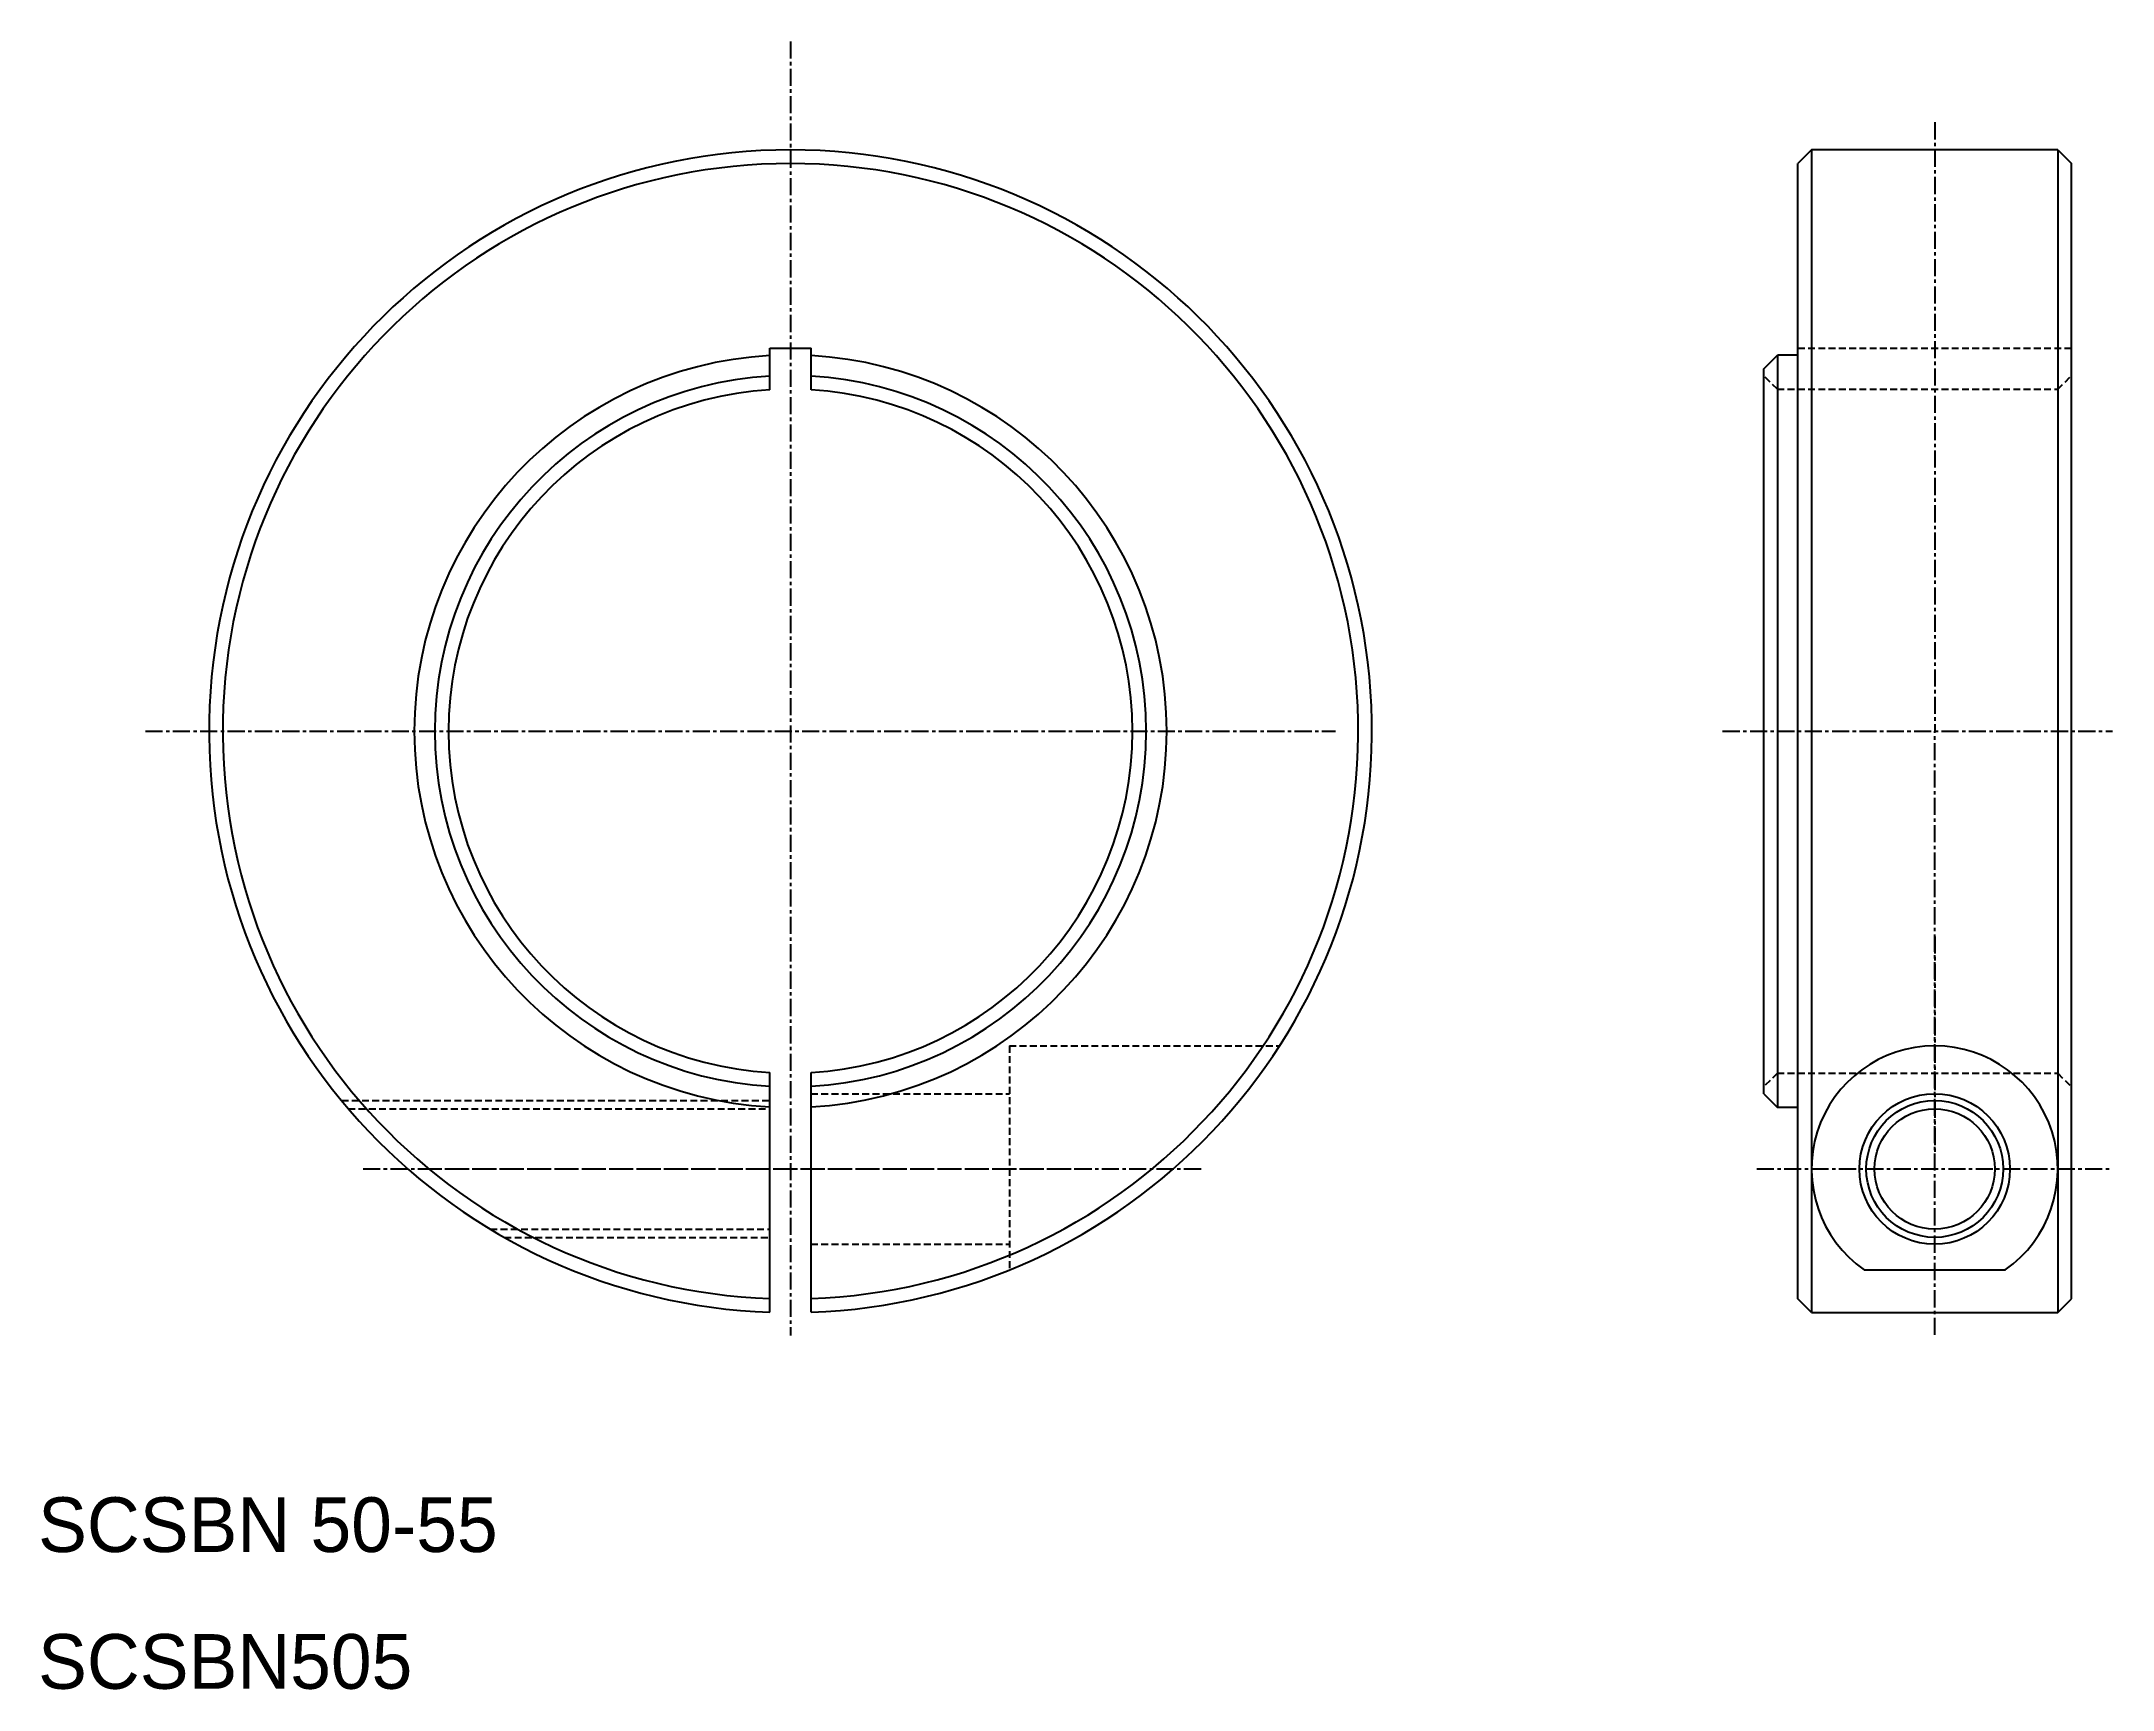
# Model space of a CAD drawing. Extents: x 10 to 162, y 10 to 130.
import ezdxf

# ---------------------------------------------------------------- set-up
doc = ezdxf.new("R2010")
doc.units = 0
doc.linetypes.add('CENTER', pattern=[2, 1.25, -0.25, 0.25, -0.25])
doc.linetypes.add('DASHED', pattern=[0.75, 0.5, -0.25])
doc.layers.get('0').update_dxf_attribs({"linetype": 'CONTINUOUS'})
doc.layers.add('CENTER', color=1, linetype='CENTER')

msp = doc.modelspace()

# ---------------------------------------------------------------- linework, layer by layer
at = {"color": 7, "linetype": 'CONTINUOUS'}
for p, q in [((139.64, 122.5), (138.64, 121.5)), ((138.64, 38.5), (138.64, 121.5)), ((139.64, 122.5), (139.64, 37.5)), ((157.64, 122.5), (139.64, 122.5)), ((157.64, 122.5), (157.64, 37.5)), ((157.64, 122.5), (158.64, 121.5)), ((158.64, 38.5), (158.64, 121.5)), ((63.5, 104.95), (63.5, 108)), ((66.5, 104.95), (66.5, 108)), ((136.14, 106.5), (137.14, 107.5)), ((138.64, 107.5), (137.14, 107.5)), ((137.14, 107.5), (137.14, 52.5)), ((136.14, 53.5), (136.14, 106.5)), ((63.5, 37.53), (63.5, 55.05)), ((66.5, 43.02), (66.5, 55.05)), ((66.5, 37.53), (66.5, 55.05)), ((38.72, 53), (38.72, 53)), ((50.89, 53), (50.89, 53)), ((136.14, 53.5), (137.14, 52.5)), ((138.64, 52.5), (137.14, 52.5)), ((143.48, 40.63), (153.81, 40.63)), ((139.64, 37.5), (138.64, 38.5)), ((157.64, 37.5), (158.64, 38.5)), ((139.64, 37.5), (157.64, 37.5))]:
    msp.add_line(p, q, dxfattribs=at)
at = {"color": 0}
msp.add_line((63.5, 108), (66.5, 108), dxfattribs=at)
at = {"color": 3, "linetype": 'DASHED'}
for p, q in [((138.64, 108), (158.64, 108)), ((137.14, 105), (136.14, 106)), ((157.64, 105), (158.64, 106)), ((137.14, 105), (157.64, 105)), ((81, 57), (81, 40.63)), ((81, 57), (100.74, 57)), ((137.14, 55), (136.14, 54)), ((137.14, 55), (157.64, 55)), ((157.64, 55), (158.64, 54)), ((32.18, 53), (63.5, 53)), ((66.5, 53.5), (81, 53.5)), ((32.68, 52.4), (63.5, 52.4)), ((43.06, 43.6), (63.5, 43.6)), ((44.09, 43), (63.5, 43)), ((66.5, 42.5), (81, 42.5))]:
    msp.add_line(p, q, dxfattribs=at)
at = {"color": 7, "linetype": 'CONTINUOUS'}
for radius in [5.5, 4.4]:
    msp.add_circle((148.64, 48), radius, dxfattribs=at)
at = {"color": 3, "linetype": 'CONTINUOUS'}
msp.add_circle((148.64, 48), 5, dxfattribs=at)
at = {"color": 7, "linetype": 'CONTINUOUS'}
for centre, radius, start, end in [((65, 80), 42.5, 272.0226, 267.9774), ((65, 80), 41.5, 272.0714, 267.9286), ((65, 80), 27.5, 93.1268, 266.8732), ((65, 80), 27.5, 273.1268, 86.8732), ((65, 80), 26, 93.3074, 266.6926), ((65, 80), 25, 93.4398, 266.5602), ((65, 80), 26, 273.3074, 86.6926), ((65, 80), 25, 273.4398, 86.5602), ((148.64, 48), 9, 304.9906, 235.0094)]:
    msp.add_arc(centre, radius, start, end, dxfattribs=at)
at = {"layer": 'CENTER', "color": 1, "linetype": 'CENTER'}
for p, q in [((65, 130.43), (65, 35.83)), ((148.64, 124.52), (148.64, 80)), ((17.85, 80), (104.84, 80)), ((133.14, 80), (161.64, 80)), ((148.64, 35.88), (148.64, 80)), ((148.64, 65), (148.64, 49)), ((33.76, 48), (95.25, 48)), ((38.24, 48), (87.03, 48)), ((135.64, 48), (161.64, 48))]:
    msp.add_line(p, q, dxfattribs=at)

# ---------------------------------------------------------------- texts
at = {"color": 7, "linetype": 'CONTINUOUS'}
for s, p in [('SCSBN 50-55', (10, 20)), ('SCSBN505', (10, 10))]:
    msp.add_text(s, height=4, dxfattribs=at).set_placement(p)

doc.saveas('drawing.dxf')
